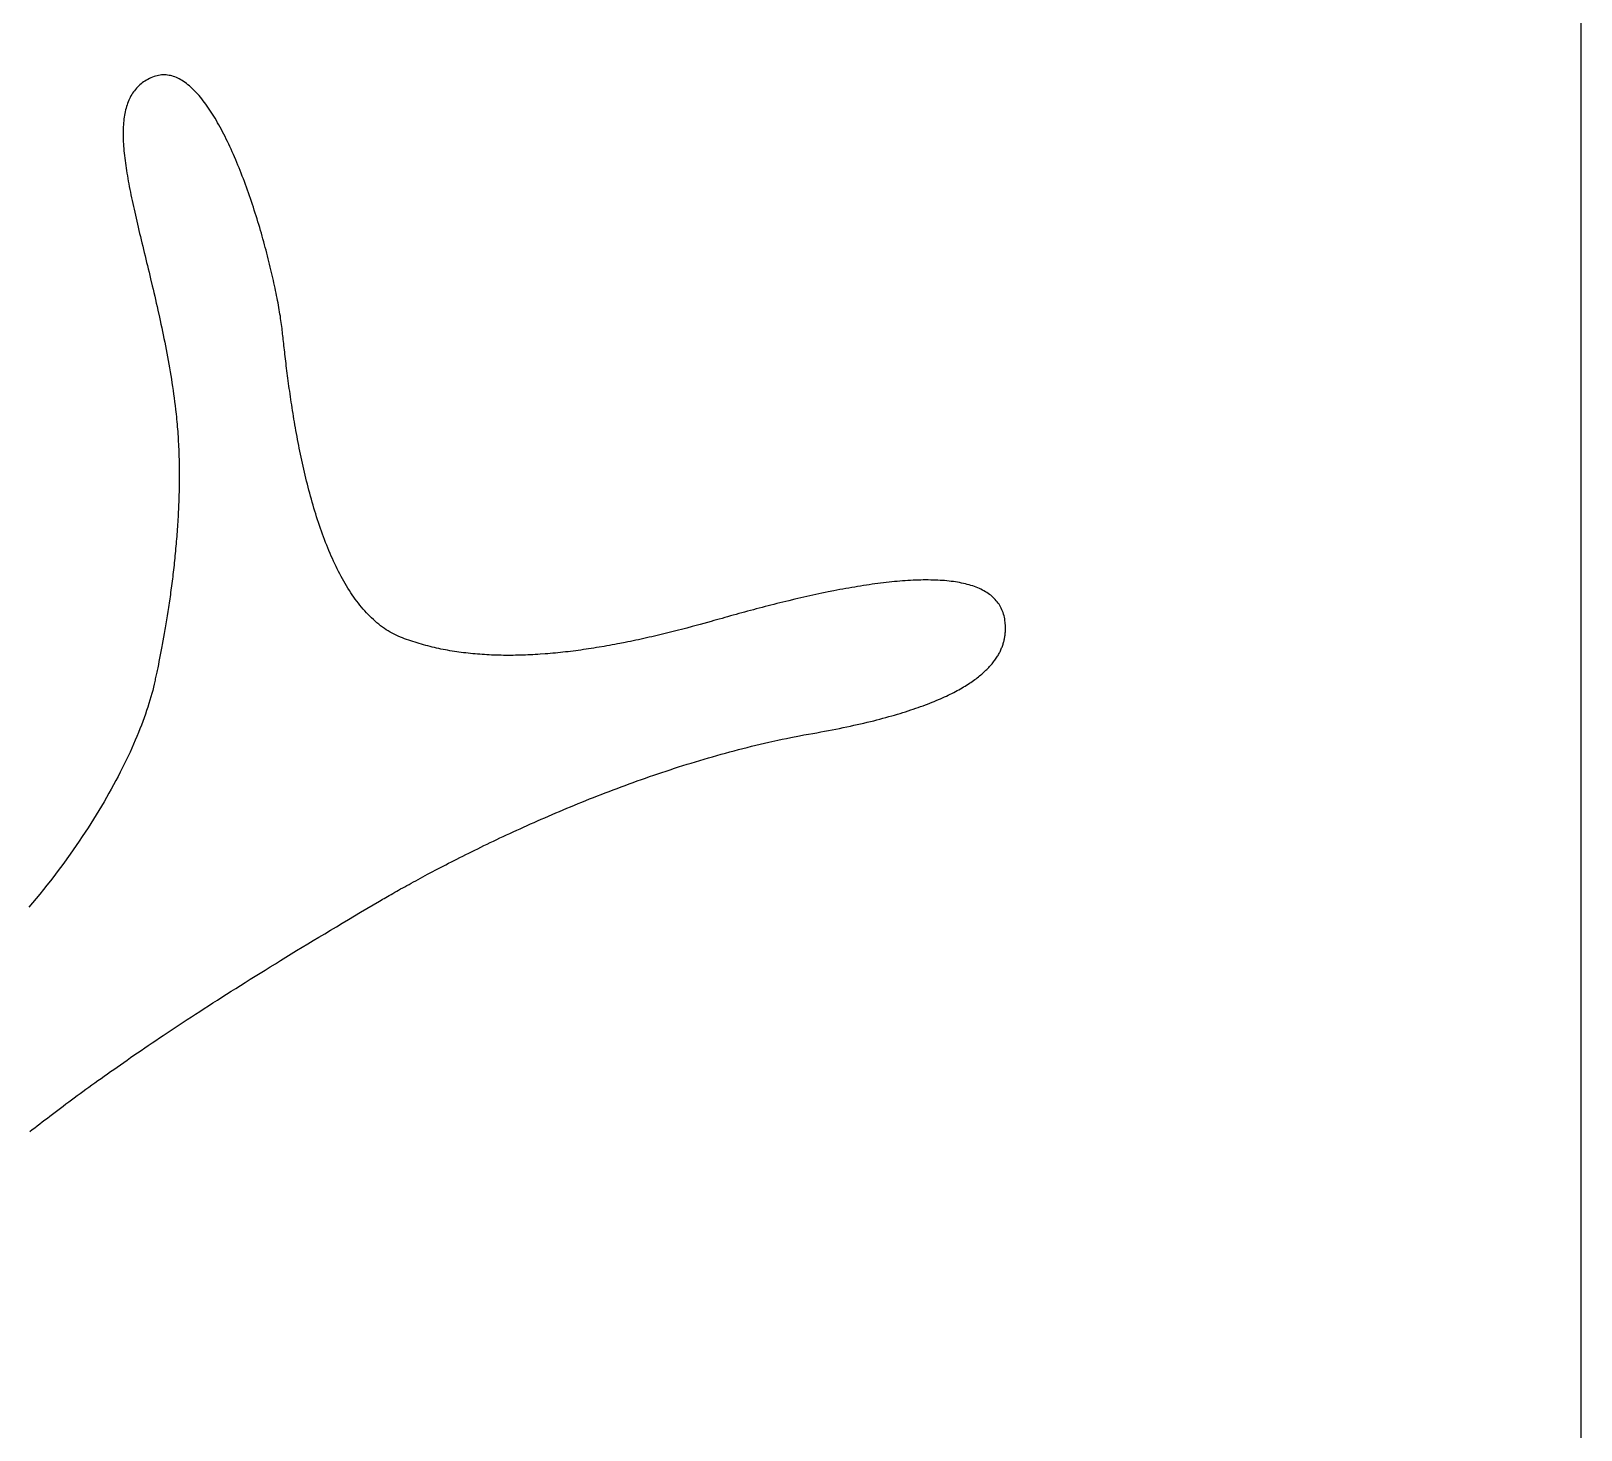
# Model space of a CAD drawing. Extents: x -220 to 640, y 0 to 300.
# Drawn here: x -65.29 to -20, y 212.65 to 253.53 of the extents above; entities that cross this region are included whole.
import ezdxf

# ---------------------------------------------------------------- set-up
doc = ezdxf.new("R2010")
doc.units = 0
doc.linetypes.add('CONTINUOUS2', pattern=[0])
doc.layers.get('0').update_dxf_attribs({"linetype": 'CONTINUOUS'})
doc.layers.add('FT_MACHINE', color=1, linetype='CONTINUOUS')

msp = doc.modelspace()

# ---------------------------------------------------------------- linework, layer by layer
at = {"linetype": 'CONTINUOUS2'}
for p, q in [((-62.24, 251.819), (-62.268, 251.783)), ((-62.21, 251.853), (-62.24, 251.819)), ((-62.178, 251.887), (-62.21, 251.853)), ((-62.146, 251.919), (-62.178, 251.887)), ((-62.111, 251.95), (-62.146, 251.919)), ((-62.076, 251.98), (-62.111, 251.95)), ((-62.039, 252.009), (-62.076, 251.98)), ((-62.001, 252.037), (-62.039, 252.009)), ((-61.961, 252.063), (-62.001, 252.037)), ((-61.919, 252.088), (-61.961, 252.063)), ((-61.877, 252.112), (-61.919, 252.088)), ((-61.832, 252.135), (-61.877, 252.112)), ((-61.786, 252.157), (-61.832, 252.135)), ((-61.739, 252.177), (-61.786, 252.157)), ((-61.695, 252.194), (-61.739, 252.177)), ((-61.651, 252.208), (-61.695, 252.194)), ((-61.606, 252.22), (-61.651, 252.208)), ((-61.562, 252.23), (-61.606, 252.22)), ((-61.519, 252.237), (-61.562, 252.23)), ((-61.475, 252.242), (-61.519, 252.237)), ((-61.431, 252.244), (-61.475, 252.242)), ((-61.387, 252.244), (-61.431, 252.244)), ((-61.344, 252.242), (-61.387, 252.244)), ((-61.3, 252.238), (-61.344, 252.242)), ((-61.257, 252.231), (-61.3, 252.238)), ((-61.214, 252.222), (-61.257, 252.231)), ((-61.171, 252.212), (-61.214, 252.222)), ((-61.128, 252.199), (-61.171, 252.212)), ((-61.085, 252.183), (-61.128, 252.199)), ((-61.042, 252.166), (-61.085, 252.183)), ((-61, 252.147), (-61.042, 252.166)), ((-60.957, 252.126), (-61, 252.147)), ((-60.915, 252.103), (-60.957, 252.126)), ((-60.873, 252.078), (-60.915, 252.103)), ((-60.831, 252.051), (-60.873, 252.078)), ((-60.789, 252.022), (-60.831, 252.051)), ((-60.747, 251.991), (-60.789, 252.022)), ((-60.706, 251.958), (-60.747, 251.991)), ((-60.664, 251.924), (-60.706, 251.958)), ((-60.623, 251.888), (-60.664, 251.924)), ((-60.582, 251.85), (-60.623, 251.888)), ((-60.541, 251.811), (-60.582, 251.85)), ((-62.485, 251.366), (-62.5, 251.318)), ((-62.469, 251.412), (-62.485, 251.366)), ((-62.452, 251.458), (-62.469, 251.412)), ((-62.433, 251.502), (-62.452, 251.458)), ((-62.413, 251.545), (-62.433, 251.502)), ((-62.392, 251.588), (-62.413, 251.545)), ((-62.37, 251.629), (-62.392, 251.588)), ((-62.347, 251.669), (-62.37, 251.629)), ((-62.322, 251.708), (-62.347, 251.669)), ((-62.296, 251.746), (-62.322, 251.708)), ((-62.268, 251.783), (-62.296, 251.746)), ((-60.5, 251.77), (-60.541, 251.811)), ((-60.46, 251.727), (-60.5, 251.77)), ((-60.419, 251.683), (-60.46, 251.727)), ((-60.379, 251.637), (-60.419, 251.683)), ((-60.339, 251.59), (-60.379, 251.637)), ((-60.299, 251.541), (-60.339, 251.59)), ((-60.26, 251.49), (-60.299, 251.541)), ((-60.22, 251.438), (-60.26, 251.49)), ((-60.181, 251.385), (-60.22, 251.438)), ((-60.142, 251.331), (-60.181, 251.385)), ((-62.575, 250.956), (-62.581, 250.901)), ((-62.568, 251.011), (-62.575, 250.956)), ((-62.559, 251.065), (-62.568, 251.011)), ((-62.549, 251.117), (-62.559, 251.065)), ((-62.539, 251.169), (-62.549, 251.117)), ((-62.527, 251.22), (-62.539, 251.169)), ((-62.514, 251.269), (-62.527, 251.22)), ((-62.5, 251.318), (-62.514, 251.269)), ((-60.103, 251.275), (-60.142, 251.331)), ((-60.065, 251.218), (-60.103, 251.275)), ((-60.026, 251.159), (-60.065, 251.218)), ((-59.988, 251.099), (-60.026, 251.159)), ((-59.95, 251.038), (-59.988, 251.099)), ((-59.912, 250.976), (-59.95, 251.038)), ((-59.875, 250.913), (-59.912, 250.976)), ((-59.838, 250.848), (-59.875, 250.913)), ((-62.599, 250.608), (-62.6, 250.547)), ((-62.6, 250.547), (-62.6, 250.484)), ((-62.6, 250.484), (-62.599, 250.421)), ((-62.597, 250.668), (-62.599, 250.608)), ((-62.595, 250.728), (-62.597, 250.668)), ((-62.591, 250.786), (-62.595, 250.728)), ((-62.587, 250.844), (-62.591, 250.786)), ((-62.581, 250.901), (-62.587, 250.844)), ((-59.801, 250.783), (-59.838, 250.848)), ((-59.764, 250.716), (-59.801, 250.783)), ((-59.727, 250.648), (-59.764, 250.716)), ((-59.691, 250.58), (-59.727, 250.648)), ((-59.655, 250.51), (-59.691, 250.58)), ((-59.62, 250.44), (-59.655, 250.51)), ((-62.599, 250.421), (-62.596, 250.357)), ((-62.596, 250.357), (-62.594, 250.292)), ((-62.594, 250.292), (-62.59, 250.226)), ((-62.59, 250.226), (-62.586, 250.16)), ((-62.586, 250.16), (-62.581, 250.092)), ((-62.581, 250.092), (-62.575, 250.024)), ((-62.575, 250.024), (-62.568, 249.954)), ((-59.584, 250.368), (-59.62, 250.44)), ((-59.549, 250.296), (-59.584, 250.368)), ((-59.514, 250.223), (-59.549, 250.296)), ((-59.479, 250.149), (-59.514, 250.223)), ((-59.445, 250.074), (-59.479, 250.149)), ((-59.411, 249.998), (-59.445, 250.074)), ((-62.568, 249.954), (-62.56, 249.884)), ((-62.56, 249.884), (-62.552, 249.813)), ((-62.552, 249.813), (-62.543, 249.741)), ((-62.543, 249.741), (-62.533, 249.669)), ((-62.533, 249.669), (-62.523, 249.595)), ((-62.523, 249.595), (-62.512, 249.521)), ((-59.377, 249.922), (-59.411, 249.998)), ((-59.343, 249.845), (-59.377, 249.922)), ((-59.31, 249.767), (-59.343, 249.845)), ((-59.277, 249.689), (-59.31, 249.767)), ((-59.245, 249.61), (-59.277, 249.689)), ((-59.212, 249.531), (-59.245, 249.61)), ((-62.512, 249.521), (-62.5, 249.446)), ((-62.5, 249.446), (-62.488, 249.37)), ((-62.488, 249.37), (-62.475, 249.293)), ((-62.475, 249.293), (-62.462, 249.216)), ((-62.462, 249.216), (-62.448, 249.138)), ((-62.448, 249.138), (-62.433, 249.059)), ((-59.18, 249.451), (-59.212, 249.531)), ((-59.148, 249.37), (-59.18, 249.451)), ((-59.117, 249.289), (-59.148, 249.37)), ((-59.086, 249.208), (-59.117, 249.289)), ((-59.055, 249.126), (-59.086, 249.208)), ((-59.025, 249.044), (-59.055, 249.126)), ((-62.433, 249.059), (-62.418, 248.979)), ((-62.418, 248.979), (-62.402, 248.899)), ((-62.402, 248.899), (-62.386, 248.818)), ((-62.386, 248.818), (-62.369, 248.736)), ((-62.369, 248.736), (-62.352, 248.653)), ((-62.352, 248.653), (-62.335, 248.57)), ((-58.995, 248.961), (-59.025, 249.044)), ((-58.965, 248.878), (-58.995, 248.961)), ((-58.935, 248.795), (-58.965, 248.878)), ((-58.906, 248.712), (-58.935, 248.795)), ((-58.877, 248.628), (-58.906, 248.712)), ((-62.335, 248.57), (-62.317, 248.486)), ((-62.317, 248.486), (-62.298, 248.401)), ((-62.298, 248.401), (-62.279, 248.316)), ((-62.279, 248.316), (-62.26, 248.23)), ((-62.26, 248.23), (-62.24, 248.143)), ((-58.849, 248.544), (-58.877, 248.628)), ((-58.821, 248.46), (-58.849, 248.544)), ((-58.793, 248.376), (-58.821, 248.46)), ((-58.766, 248.291), (-58.793, 248.376)), ((-58.739, 248.207), (-58.766, 248.291)), ((-58.712, 248.123), (-58.739, 248.207)), ((-62.24, 248.143), (-62.22, 248.056)), ((-62.22, 248.056), (-62.2, 247.968)), ((-62.2, 247.968), (-62.179, 247.879)), ((-62.179, 247.879), (-62.158, 247.79)), ((-62.158, 247.79), (-62.137, 247.7)), ((-58.686, 248.038), (-58.712, 248.123)), ((-58.66, 247.954), (-58.686, 248.038)), ((-58.634, 247.87), (-58.66, 247.954)), ((-58.609, 247.785), (-58.634, 247.87)), ((-58.584, 247.701), (-58.609, 247.785)), ((-62.137, 247.7), (-62.116, 247.609)), ((-62.116, 247.609), (-62.094, 247.518)), ((-62.094, 247.518), (-62.072, 247.426)), ((-62.072, 247.426), (-62.05, 247.334)), ((-62.05, 247.334), (-62.027, 247.241)), ((-58.56, 247.617), (-58.584, 247.701)), ((-58.536, 247.533), (-58.56, 247.617)), ((-58.512, 247.45), (-58.536, 247.533)), ((-58.489, 247.366), (-58.512, 247.45)), ((-58.466, 247.283), (-58.489, 247.366)), ((-62.027, 247.241), (-62.004, 247.147)), ((-62.004, 247.147), (-61.982, 247.053)), ((-61.982, 247.053), (-61.959, 246.958)), ((-61.959, 246.958), (-61.935, 246.863)), ((-61.935, 246.863), (-61.912, 246.767)), ((-58.444, 247.2), (-58.466, 247.283)), ((-58.422, 247.118), (-58.444, 247.2)), ((-58.4, 247.036), (-58.422, 247.118)), ((-58.379, 246.954), (-58.4, 247.036)), ((-58.358, 246.873), (-58.379, 246.954)), ((-58.338, 246.792), (-58.358, 246.873)), ((-61.912, 246.767), (-61.889, 246.671)), ((-61.889, 246.671), (-61.866, 246.574)), ((-61.866, 246.574), (-61.842, 246.477)), ((-61.842, 246.477), (-61.819, 246.379)), ((-58.318, 246.711), (-58.338, 246.792)), ((-58.299, 246.631), (-58.318, 246.711)), ((-58.28, 246.552), (-58.299, 246.631)), ((-58.261, 246.473), (-58.28, 246.552)), ((-58.243, 246.395), (-58.261, 246.473)), ((-58.225, 246.318), (-58.243, 246.395)), ((-61.819, 246.379), (-61.795, 246.281)), ((-61.795, 246.281), (-61.748, 246.083)), ((-61.748, 246.083), (-61.724, 245.983)), ((-61.724, 245.983), (-61.701, 245.882)), ((-58.208, 246.241), (-58.225, 246.318)), ((-58.191, 246.165), (-58.208, 246.241)), ((-58.175, 246.089), (-58.191, 246.165)), ((-58.159, 246.015), (-58.175, 246.089)), ((-58.143, 245.941), (-58.159, 246.015)), ((-58.128, 245.868), (-58.143, 245.941)), ((-61.701, 245.882), (-61.677, 245.782)), ((-61.677, 245.782), (-61.654, 245.68)), ((-61.654, 245.68), (-61.63, 245.579)), ((-61.63, 245.579), (-61.607, 245.477)), ((-61.607, 245.477), (-61.584, 245.374)), ((-58.114, 245.796), (-58.128, 245.868)), ((-58.1, 245.724), (-58.114, 245.796)), ((-58.086, 245.654), (-58.1, 245.724)), ((-58.073, 245.584), (-58.086, 245.654)), ((-58.061, 245.516), (-58.073, 245.584)), ((-58.049, 245.449), (-58.061, 245.516)), ((-61.584, 245.374), (-61.538, 245.168)), ((-61.538, 245.168), (-61.516, 245.064)), ((-61.516, 245.064), (-61.493, 244.96)), ((-58.037, 245.382), (-58.049, 245.449)), ((-58.026, 245.317), (-58.037, 245.382)), ((-58.015, 245.253), (-58.026, 245.317)), ((-58.005, 245.19), (-58.015, 245.253)), ((-57.996, 245.128), (-58.005, 245.19)), ((-57.986, 245.067), (-57.996, 245.128)), ((-57.978, 245.007), (-57.986, 245.067)), ((-61.493, 244.96), (-61.471, 244.855)), ((-61.471, 244.855), (-61.449, 244.75)), ((-61.449, 244.75), (-61.427, 244.645)), ((-61.427, 244.645), (-61.406, 244.539)), ((-57.97, 244.949), (-57.978, 245.007)), ((-57.962, 244.892), (-57.97, 244.949)), ((-57.955, 244.836), (-57.962, 244.892)), ((-57.949, 244.782), (-57.955, 244.836)), ((-57.943, 244.729), (-57.949, 244.782)), ((-57.937, 244.676), (-57.943, 244.729)), ((-57.931, 244.622), (-57.937, 244.676)), ((-57.925, 244.567), (-57.931, 244.622)), ((-61.406, 244.539), (-61.384, 244.433)), ((-61.384, 244.433), (-61.363, 244.326)), ((-61.363, 244.326), (-61.342, 244.22)), ((-61.342, 244.22), (-61.322, 244.112)), ((-57.919, 244.51), (-57.925, 244.567)), ((-57.913, 244.452), (-57.919, 244.51)), ((-57.906, 244.393), (-57.913, 244.452)), ((-57.899, 244.333), (-57.906, 244.393)), ((-57.892, 244.272), (-57.899, 244.333)), ((-57.885, 244.209), (-57.892, 244.272)), ((-57.878, 244.146), (-57.885, 244.209)), ((-57.871, 244.081), (-57.878, 244.146)), ((-61.322, 244.112), (-61.302, 244.005)), ((-61.302, 244.005), (-61.282, 243.897)), ((-61.282, 243.897), (-61.263, 243.789)), ((-61.263, 243.789), (-61.244, 243.681)), ((-61.244, 243.681), (-61.225, 243.572)), ((-57.863, 244.015), (-57.871, 244.081)), ((-57.855, 243.949), (-57.863, 244.015)), ((-57.847, 243.881), (-57.855, 243.949)), ((-57.839, 243.812), (-57.847, 243.881)), ((-57.83, 243.743), (-57.839, 243.812)), ((-57.821, 243.672), (-57.83, 243.743)), ((-57.812, 243.601), (-57.821, 243.672)), ((-61.225, 243.572), (-61.207, 243.463)), ((-61.207, 243.463), (-61.19, 243.354)), ((-61.19, 243.354), (-61.172, 243.244)), ((-61.172, 243.244), (-61.156, 243.135)), ((-57.803, 243.528), (-57.812, 243.601)), ((-57.794, 243.455), (-57.803, 243.528)), ((-57.784, 243.381), (-57.794, 243.455)), ((-57.774, 243.306), (-57.784, 243.381)), ((-57.764, 243.231), (-57.774, 243.306)), ((-57.754, 243.154), (-57.764, 243.231)), ((-61.156, 243.135), (-61.139, 243.025)), ((-61.139, 243.025), (-61.124, 242.914)), ((-61.124, 242.914), (-61.109, 242.804)), ((-61.109, 242.804), (-61.094, 242.693)), ((-57.743, 243.077), (-57.754, 243.154)), ((-57.732, 243), (-57.743, 243.077)), ((-57.721, 242.921), (-57.732, 243)), ((-57.709, 242.842), (-57.721, 242.921)), ((-57.697, 242.762), (-57.709, 242.842)), ((-57.685, 242.682), (-57.697, 242.762)), ((-61.094, 242.693), (-61.08, 242.582)), ((-61.08, 242.582), (-61.066, 242.471)), ((-61.066, 242.471), (-61.058, 242.399)), ((-61.058, 242.399), (-61.05, 242.327)), ((-61.05, 242.327), (-61.042, 242.255)), ((-57.673, 242.601), (-57.685, 242.682)), ((-57.66, 242.52), (-57.673, 242.601)), ((-57.647, 242.438), (-57.66, 242.52)), ((-57.634, 242.355), (-57.647, 242.438)), ((-57.621, 242.272), (-57.634, 242.355)), ((-61.042, 242.255), (-61.035, 242.183)), ((-61.035, 242.183), (-61.028, 242.111)), ((-61.028, 242.111), (-61.022, 242.038)), ((-61.022, 242.038), (-61.016, 241.965)), ((-61.016, 241.965), (-61.01, 241.893)), ((-61.01, 241.893), (-61.004, 241.82)), ((-57.607, 242.188), (-57.621, 242.272)), ((-57.593, 242.105), (-57.607, 242.188)), ((-57.578, 242.02), (-57.593, 242.105)), ((-57.563, 241.935), (-57.578, 242.02)), ((-57.548, 241.85), (-57.563, 241.935)), ((-61.004, 241.82), (-60.999, 241.747)), ((-60.999, 241.747), (-60.994, 241.674)), ((-60.994, 241.674), (-60.99, 241.601)), ((-60.99, 241.601), (-60.986, 241.528)), ((-60.986, 241.528), (-60.982, 241.454)), ((-60.982, 241.454), (-60.978, 241.381)), ((-57.533, 241.765), (-57.548, 241.85)), ((-57.517, 241.679), (-57.533, 241.765)), ((-57.501, 241.593), (-57.517, 241.679)), ((-57.484, 241.507), (-57.501, 241.593)), ((-57.467, 241.42), (-57.484, 241.507)), ((-57.45, 241.333), (-57.467, 241.42)), ((-60.978, 241.381), (-60.975, 241.308)), ((-60.975, 241.308), (-60.972, 241.234)), ((-60.972, 241.234), (-60.97, 241.161)), ((-60.97, 241.161), (-60.967, 241.087)), ((-60.967, 241.087), (-60.965, 241.013)), ((-60.965, 241.013), (-60.964, 240.94)), ((-57.432, 241.246), (-57.45, 241.333)), ((-57.414, 241.159), (-57.432, 241.246)), ((-57.396, 241.072), (-57.414, 241.159)), ((-57.377, 240.984), (-57.396, 241.072)), ((-57.358, 240.897), (-57.377, 240.984)), ((-60.964, 240.94), (-60.962, 240.866)), ((-60.962, 240.866), (-60.961, 240.793)), ((-60.961, 240.793), (-60.961, 240.719)), ((-60.961, 240.719), (-60.96, 240.645)), ((-60.96, 240.645), (-60.96, 240.572)), ((-60.96, 240.572), (-60.96, 240.498)), ((-60.96, 240.498), (-60.96, 240.424)), ((-57.339, 240.809), (-57.358, 240.897)), ((-57.319, 240.722), (-57.339, 240.809)), ((-57.299, 240.634), (-57.319, 240.722)), ((-57.278, 240.546), (-57.299, 240.634)), ((-57.257, 240.459), (-57.278, 240.546)), ((-60.966, 240.057), (-60.968, 239.984)), ((-60.964, 240.13), (-60.966, 240.057)), ((-60.963, 240.204), (-60.964, 240.13)), ((-60.962, 240.277), (-60.963, 240.204)), ((-60.961, 240.351), (-60.962, 240.277)), ((-60.96, 240.424), (-60.961, 240.351)), ((-57.236, 240.371), (-57.257, 240.459)), ((-57.214, 240.283), (-57.236, 240.371)), ((-57.191, 240.196), (-57.214, 240.283)), ((-57.169, 240.109), (-57.191, 240.196)), ((-57.145, 240.021), (-57.169, 240.109)), ((-60.98, 239.619), (-60.984, 239.546)), ((-60.977, 239.691), (-60.98, 239.619)), ((-60.975, 239.764), (-60.977, 239.691)), ((-60.972, 239.837), (-60.975, 239.764)), ((-60.97, 239.911), (-60.972, 239.837)), ((-60.968, 239.984), (-60.97, 239.911)), ((-57.122, 239.934), (-57.145, 240.021)), ((-57.098, 239.847), (-57.122, 239.934)), ((-57.073, 239.761), (-57.098, 239.847)), ((-57.048, 239.674), (-57.073, 239.761)), ((-57.023, 239.588), (-57.048, 239.674)), ((-56.997, 239.502), (-57.023, 239.588)), ((-61.003, 239.184), (-61.008, 239.112)), ((-60.999, 239.256), (-61.003, 239.184)), ((-60.995, 239.328), (-60.999, 239.256)), ((-60.991, 239.401), (-60.995, 239.328)), ((-60.987, 239.473), (-60.991, 239.401)), ((-60.984, 239.546), (-60.987, 239.473)), ((-56.971, 239.417), (-56.997, 239.502)), ((-56.944, 239.332), (-56.971, 239.417)), ((-56.917, 239.247), (-56.944, 239.332)), ((-56.889, 239.162), (-56.917, 239.247)), ((-56.861, 239.078), (-56.889, 239.162)), ((-61.039, 238.684), (-61.045, 238.614)), ((-61.033, 238.755), (-61.039, 238.684)), ((-61.028, 238.826), (-61.033, 238.755)), ((-61.023, 238.897), (-61.028, 238.826)), ((-61.018, 238.969), (-61.023, 238.897)), ((-61.013, 239.04), (-61.018, 238.969)), ((-61.008, 239.112), (-61.013, 239.04)), ((-56.832, 238.995), (-56.861, 239.078)), ((-56.803, 238.911), (-56.832, 238.995)), ((-56.774, 238.829), (-56.803, 238.911)), ((-56.743, 238.747), (-56.774, 238.829)), ((-56.713, 238.665), (-56.743, 238.747)), ((-61.077, 238.263), (-61.084, 238.194)), ((-61.07, 238.333), (-61.077, 238.263)), ((-61.064, 238.403), (-61.07, 238.333)), ((-61.057, 238.473), (-61.064, 238.403)), ((-61.051, 238.543), (-61.057, 238.473)), ((-61.045, 238.614), (-61.051, 238.543)), ((-56.682, 238.584), (-56.713, 238.665)), ((-56.65, 238.503), (-56.682, 238.584)), ((-56.618, 238.423), (-56.65, 238.503)), ((-56.585, 238.344), (-56.618, 238.423)), ((-56.552, 238.265), (-56.585, 238.344)), ((-56.518, 238.187), (-56.552, 238.265)), ((-61.127, 237.784), (-61.135, 237.717)), ((-61.12, 237.852), (-61.127, 237.784)), ((-61.112, 237.92), (-61.12, 237.852)), ((-61.105, 237.988), (-61.112, 237.92)), ((-61.098, 238.056), (-61.105, 237.988)), ((-61.09, 238.125), (-61.098, 238.056)), ((-61.084, 238.194), (-61.09, 238.125)), ((-56.484, 238.11), (-56.518, 238.187)), ((-56.449, 238.034), (-56.484, 238.11)), ((-56.414, 237.958), (-56.449, 238.034)), ((-56.378, 237.883), (-56.414, 237.958)), ((-56.341, 237.809), (-56.378, 237.883)), ((-56.304, 237.735), (-56.341, 237.809)), ((-61.176, 237.384), (-61.184, 237.319)), ((-61.167, 237.45), (-61.176, 237.384)), ((-61.159, 237.516), (-61.167, 237.45)), ((-61.151, 237.583), (-61.159, 237.516)), ((-61.143, 237.649), (-61.151, 237.583)), ((-61.135, 237.717), (-61.143, 237.649)), ((-56.266, 237.663), (-56.304, 237.735)), ((-56.228, 237.591), (-56.266, 237.663)), ((-56.19, 237.52), (-56.228, 237.591)), ((-56.15, 237.45), (-56.19, 237.52)), ((-56.11, 237.381), (-56.15, 237.45)), ((-56.07, 237.313), (-56.11, 237.381)), ((-40.966, 237.323), (-41.051, 237.309)), ((-40.882, 237.336), (-40.966, 237.323)), ((-40.797, 237.348), (-40.882, 237.336)), ((-40.714, 237.36), (-40.797, 237.348)), ((-40.63, 237.372), (-40.714, 237.36)), ((-40.547, 237.383), (-40.63, 237.372)), ((-40.465, 237.393), (-40.547, 237.383)), ((-40.383, 237.403), (-40.465, 237.393)), ((-40.301, 237.413), (-40.383, 237.403)), ((-40.22, 237.422), (-40.301, 237.413)), ((-40.139, 237.43), (-40.22, 237.422)), ((-40.059, 237.438), (-40.139, 237.43)), ((-39.979, 237.446), (-40.059, 237.438)), ((-39.9, 237.452), (-39.979, 237.446)), ((-39.822, 237.459), (-39.9, 237.452)), ((-39.744, 237.464), (-39.822, 237.459)), ((-39.667, 237.469), (-39.744, 237.464)), ((-39.59, 237.474), (-39.667, 237.469)), ((-39.514, 237.478), (-39.59, 237.474)), ((-39.439, 237.481), (-39.514, 237.478)), ((-39.364, 237.483), (-39.439, 237.481)), ((-39.29, 237.485), (-39.364, 237.483)), ((-39.217, 237.487), (-39.29, 237.485)), ((-39.073, 237.487), (-39.217, 237.487)), ((-39.002, 237.486), (-39.073, 237.487)), ((-38.932, 237.485), (-39.002, 237.486)), ((-38.862, 237.483), (-38.932, 237.485)), ((-38.794, 237.48), (-38.862, 237.483)), ((-38.726, 237.476), (-38.794, 237.48)), ((-38.66, 237.472), (-38.726, 237.476)), ((-38.594, 237.467), (-38.66, 237.472)), ((-38.529, 237.461), (-38.594, 237.467)), ((-38.465, 237.454), (-38.529, 237.461)), ((-38.401, 237.447), (-38.465, 237.454)), ((-38.339, 237.439), (-38.401, 237.447)), ((-38.278, 237.43), (-38.339, 237.439)), ((-38.218, 237.42), (-38.278, 237.43)), ((-38.158, 237.409), (-38.218, 237.42)), ((-38.1, 237.398), (-38.158, 237.409)), ((-38.043, 237.386), (-38.1, 237.398)), ((-37.987, 237.373), (-38.043, 237.386)), ((-37.932, 237.359), (-37.987, 237.373)), ((-37.878, 237.344), (-37.932, 237.359)), ((-37.825, 237.328), (-37.878, 237.344)), ((-37.773, 237.311), (-37.825, 237.328)), ((-61.237, 236.934), (-61.255, 236.808)), ((-61.228, 236.997), (-61.237, 236.934)), ((-61.219, 237.061), (-61.228, 236.997)), ((-61.21, 237.125), (-61.219, 237.061)), ((-61.201, 237.189), (-61.21, 237.125)), ((-61.184, 237.319), (-61.201, 237.189)), ((-56.029, 237.246), (-56.07, 237.313)), ((-55.987, 237.18), (-56.029, 237.246)), ((-55.945, 237.115), (-55.987, 237.18)), ((-55.902, 237.051), (-55.945, 237.115)), ((-55.858, 236.989), (-55.902, 237.051)), ((-55.814, 236.927), (-55.858, 236.989)), ((-55.769, 236.866), (-55.814, 236.927)), ((-43.145, 236.881), (-43.233, 236.86)), ((-42.969, 236.923), (-43.145, 236.881)), ((-42.881, 236.944), (-42.969, 236.923)), ((-42.529, 237.024), (-42.881, 236.944)), ((-42.441, 237.043), (-42.529, 237.024)), ((-42.266, 237.081), (-42.441, 237.043)), ((-42.178, 237.099), (-42.266, 237.081)), ((-42.09, 237.118), (-42.178, 237.099)), ((-42.002, 237.136), (-42.09, 237.118)), ((-41.828, 237.17), (-42.002, 237.136)), ((-41.74, 237.187), (-41.828, 237.17)), ((-41.653, 237.204), (-41.74, 237.187)), ((-41.567, 237.22), (-41.653, 237.204)), ((-41.48, 237.236), (-41.567, 237.22)), ((-41.394, 237.251), (-41.48, 237.236)), ((-41.308, 237.266), (-41.394, 237.251)), ((-41.222, 237.281), (-41.308, 237.266)), ((-41.136, 237.295), (-41.222, 237.281)), ((-41.051, 237.309), (-41.136, 237.295)), ((-37.723, 237.294), (-37.773, 237.311)), ((-37.673, 237.275), (-37.723, 237.294)), ((-37.625, 237.256), (-37.673, 237.275)), ((-37.578, 237.236), (-37.625, 237.256)), ((-37.533, 237.214), (-37.578, 237.236)), ((-37.488, 237.192), (-37.533, 237.214)), ((-37.445, 237.169), (-37.488, 237.192)), ((-37.403, 237.145), (-37.445, 237.169)), ((-37.362, 237.12), (-37.403, 237.145)), ((-37.323, 237.094), (-37.362, 237.12)), ((-37.285, 237.067), (-37.323, 237.094)), ((-37.248, 237.039), (-37.285, 237.067)), ((-37.213, 237.009), (-37.248, 237.039)), ((-37.179, 236.979), (-37.213, 237.009)), ((-37.146, 236.948), (-37.179, 236.979)), ((-37.115, 236.916), (-37.146, 236.948)), ((-37.085, 236.882), (-37.115, 236.916)), ((-37.057, 236.848), (-37.085, 236.882)), ((-61.311, 236.442), (-61.32, 236.382)), ((-61.292, 236.562), (-61.311, 236.442)), ((-61.282, 236.623), (-61.292, 236.562)), ((-61.273, 236.684), (-61.282, 236.623)), ((-61.264, 236.746), (-61.273, 236.684)), ((-61.255, 236.808), (-61.264, 236.746)), ((-55.724, 236.807), (-55.769, 236.866)), ((-55.678, 236.749), (-55.724, 236.807)), ((-55.631, 236.692), (-55.678, 236.749)), ((-55.584, 236.636), (-55.631, 236.692)), ((-55.536, 236.581), (-55.584, 236.636)), ((-55.487, 236.528), (-55.536, 236.581)), ((-55.438, 236.476), (-55.487, 236.528)), ((-55.388, 236.426), (-55.438, 236.476)), ((-55.338, 236.376), (-55.388, 236.426)), ((-44.854, 236.435), (-44.936, 236.412)), ((-44.772, 236.457), (-44.854, 236.435)), ((-44.689, 236.48), (-44.772, 236.457)), ((-44.606, 236.503), (-44.689, 236.48)), ((-44.522, 236.526), (-44.606, 236.503)), ((-44.438, 236.549), (-44.522, 236.526)), ((-44.354, 236.572), (-44.438, 236.549)), ((-44.27, 236.594), (-44.354, 236.572)), ((-44.184, 236.617), (-44.27, 236.594)), ((-44.099, 236.64), (-44.184, 236.617)), ((-44.014, 236.662), (-44.099, 236.64)), ((-43.928, 236.685), (-44.014, 236.662)), ((-43.842, 236.707), (-43.928, 236.685)), ((-43.755, 236.729), (-43.842, 236.707)), ((-43.669, 236.751), (-43.755, 236.729)), ((-43.582, 236.773), (-43.669, 236.751)), ((-43.495, 236.795), (-43.582, 236.773)), ((-43.407, 236.817), (-43.495, 236.795)), ((-43.32, 236.839), (-43.407, 236.817)), ((-43.233, 236.86), (-43.32, 236.839)), ((-37.03, 236.813), (-37.057, 236.848)), ((-37.005, 236.776), (-37.03, 236.813)), ((-36.981, 236.738), (-37.005, 236.776)), ((-36.959, 236.7), (-36.981, 236.738)), ((-36.938, 236.66), (-36.959, 236.7)), ((-36.919, 236.619), (-36.938, 236.66)), ((-36.902, 236.576), (-36.919, 236.619)), ((-36.886, 236.533), (-36.902, 236.576)), ((-36.871, 236.489), (-36.886, 236.533)), ((-36.859, 236.443), (-36.871, 236.489)), ((-36.848, 236.396), (-36.859, 236.443)), ((-61.378, 236.035), (-61.397, 235.923)), ((-61.368, 236.091), (-61.378, 236.035)), ((-61.358, 236.149), (-61.368, 236.091)), ((-61.349, 236.206), (-61.358, 236.149)), ((-61.339, 236.265), (-61.349, 236.206)), ((-61.33, 236.323), (-61.339, 236.265)), ((-61.32, 236.382), (-61.33, 236.323)), ((-55.287, 236.329), (-55.338, 236.376)), ((-55.235, 236.282), (-55.287, 236.329)), ((-55.182, 236.237), (-55.235, 236.282)), ((-55.129, 236.193), (-55.182, 236.237)), ((-55.075, 236.151), (-55.129, 236.193)), ((-55.02, 236.111), (-55.075, 236.151)), ((-54.965, 236.071), (-55.02, 236.111)), ((-54.909, 236.034), (-54.965, 236.071)), ((-54.852, 235.998), (-54.909, 236.034)), ((-54.795, 235.963), (-54.852, 235.998)), ((-46.523, 235.98), (-46.602, 235.96)), ((-46.366, 236.02), (-46.523, 235.98)), ((-46.287, 236.04), (-46.366, 236.02)), ((-46.208, 236.061), (-46.287, 236.04)), ((-46.129, 236.081), (-46.208, 236.061)), ((-45.971, 236.123), (-46.129, 236.081)), ((-45.892, 236.144), (-45.971, 236.123)), ((-45.813, 236.166), (-45.892, 236.144)), ((-45.734, 236.187), (-45.813, 236.166)), ((-45.416, 236.275), (-45.734, 236.187)), ((-45.337, 236.298), (-45.416, 236.275)), ((-45.258, 236.32), (-45.337, 236.298)), ((-45.178, 236.343), (-45.258, 236.32)), ((-45.098, 236.366), (-45.178, 236.343)), ((-45.017, 236.389), (-45.098, 236.366)), ((-44.936, 236.412), (-45.017, 236.389)), ((-36.838, 236.348), (-36.848, 236.396)), ((-36.831, 236.299), (-36.838, 236.348)), ((-36.825, 236.248), (-36.831, 236.299)), ((-36.822, 236.224), (-36.825, 236.248)), ((-36.821, 236.199), (-36.822, 236.224)), ((-36.819, 236.174), (-36.821, 236.199)), ((-36.821, 235.947), (-36.819, 235.973)), ((-36.818, 236.15), (-36.819, 236.174)), ((-36.819, 235.973), (-36.818, 235.998)), ((-36.817, 236.125), (-36.818, 236.15)), ((-36.818, 235.998), (-36.817, 236.024)), ((-36.816, 236.1), (-36.817, 236.125)), ((-36.817, 236.024), (-36.816, 236.049)), ((-36.816, 236.074), (-36.816, 236.1)), ((-36.816, 236.049), (-36.816, 236.074)), ((-61.465, 235.547), (-61.475, 235.496)), ((-61.455, 235.599), (-61.465, 235.547)), ((-61.436, 235.705), (-61.455, 235.599)), ((-61.416, 235.813), (-61.436, 235.705)), ((-61.397, 235.923), (-61.416, 235.813)), ((-54.737, 235.931), (-54.795, 235.963)), ((-54.678, 235.9), (-54.737, 235.931)), ((-54.618, 235.87), (-54.678, 235.9)), ((-54.558, 235.842), (-54.618, 235.87)), ((-54.497, 235.816), (-54.558, 235.842)), ((-54.435, 235.792), (-54.497, 235.816)), ((-54.375, 235.769), (-54.435, 235.792)), ((-54.314, 235.748), (-54.375, 235.769)), ((-54.254, 235.726), (-54.314, 235.748)), ((-54.193, 235.705), (-54.254, 235.726)), ((-54.131, 235.685), (-54.193, 235.705)), ((-54.07, 235.666), (-54.131, 235.685)), ((-54.008, 235.646), (-54.07, 235.666)), ((-53.946, 235.628), (-54.008, 235.646)), ((-53.883, 235.61), (-53.946, 235.628)), ((-53.821, 235.592), (-53.883, 235.61)), ((-53.758, 235.575), (-53.821, 235.592)), ((-53.695, 235.558), (-53.758, 235.575)), ((-53.631, 235.542), (-53.695, 235.558)), ((-53.568, 235.527), (-53.631, 235.542)), ((-53.504, 235.512), (-53.568, 235.527)), ((-53.44, 235.497), (-53.504, 235.512)), ((-48.693, 235.521), (-48.769, 235.509)), ((-48.541, 235.547), (-48.693, 235.521)), ((-48.464, 235.56), (-48.541, 235.547)), ((-48.388, 235.574), (-48.464, 235.56)), ((-48.311, 235.588), (-48.388, 235.574)), ((-48.234, 235.602), (-48.311, 235.588)), ((-48.157, 235.617), (-48.234, 235.602)), ((-48.081, 235.632), (-48.157, 235.617)), ((-47.926, 235.662), (-48.081, 235.632)), ((-47.849, 235.677), (-47.926, 235.662)), ((-47.772, 235.693), (-47.849, 235.677)), ((-47.694, 235.709), (-47.772, 235.693)), ((-47.617, 235.726), (-47.694, 235.709)), ((-47.539, 235.742), (-47.617, 235.726)), ((-47.384, 235.776), (-47.539, 235.742)), ((-47.306, 235.794), (-47.384, 235.776)), ((-47.228, 235.811), (-47.306, 235.794)), ((-47.15, 235.829), (-47.228, 235.811)), ((-47.072, 235.847), (-47.15, 235.829)), ((-46.994, 235.865), (-47.072, 235.847)), ((-46.916, 235.884), (-46.994, 235.865)), ((-46.759, 235.922), (-46.916, 235.884)), ((-46.602, 235.96), (-46.759, 235.922)), ((-36.928, 235.5), (-36.917, 235.527)), ((-36.917, 235.527), (-36.907, 235.554)), ((-36.907, 235.554), (-36.898, 235.58)), ((-36.898, 235.58), (-36.889, 235.607)), ((-36.889, 235.607), (-36.88, 235.633)), ((-36.88, 235.633), (-36.873, 235.66)), ((-36.873, 235.66), (-36.865, 235.686)), ((-36.865, 235.686), (-36.859, 235.713)), ((-36.859, 235.713), (-36.853, 235.739)), ((-36.853, 235.739), (-36.847, 235.765)), ((-36.847, 235.765), (-36.842, 235.792)), ((-36.842, 235.792), (-36.837, 235.818)), ((-36.837, 235.818), (-36.833, 235.844)), ((-36.833, 235.844), (-36.829, 235.87)), ((-36.829, 235.87), (-36.826, 235.896)), ((-36.826, 235.896), (-36.824, 235.921)), ((-36.824, 235.921), (-36.821, 235.947)), ((-61.551, 235.105), (-61.569, 235.013)), ((-61.532, 235.199), (-61.551, 235.105)), ((-61.523, 235.247), (-61.532, 235.199)), ((-61.504, 235.345), (-61.523, 235.247)), ((-61.484, 235.445), (-61.504, 235.345)), ((-61.475, 235.496), (-61.484, 235.445)), ((-53.375, 235.484), (-53.44, 235.497)), ((-53.311, 235.47), (-53.375, 235.484)), ((-53.246, 235.457), (-53.311, 235.47)), ((-53.181, 235.445), (-53.246, 235.457)), ((-53.116, 235.433), (-53.181, 235.445)), ((-53.05, 235.421), (-53.116, 235.433)), ((-52.984, 235.41), (-53.05, 235.421)), ((-52.919, 235.4), (-52.984, 235.41)), ((-52.852, 235.389), (-52.919, 235.4)), ((-52.786, 235.38), (-52.852, 235.389)), ((-52.719, 235.371), (-52.786, 235.38)), ((-52.653, 235.362), (-52.719, 235.371)), ((-52.585, 235.354), (-52.653, 235.362)), ((-52.518, 235.346), (-52.585, 235.354)), ((-52.451, 235.339), (-52.518, 235.346)), ((-52.383, 235.332), (-52.451, 235.339)), ((-52.315, 235.326), (-52.383, 235.332)), ((-52.247, 235.32), (-52.315, 235.326)), ((-52.179, 235.315), (-52.247, 235.32)), ((-52.11, 235.31), (-52.179, 235.315)), ((-52.041, 235.305), (-52.11, 235.31)), ((-51.972, 235.301), (-52.041, 235.305)), ((-51.903, 235.297), (-51.972, 235.301)), ((-51.834, 235.294), (-51.903, 235.297)), ((-51.764, 235.291), (-51.834, 235.294)), ((-51.695, 235.289), (-51.764, 235.291)), ((-51.625, 235.287), (-51.695, 235.289)), ((-51.555, 235.285), (-51.625, 235.287)), ((-51.484, 235.284), (-51.555, 235.285)), ((-51.414, 235.284), (-51.484, 235.284)), ((-51.343, 235.283), (-51.414, 235.284)), ((-51.273, 235.284), (-51.343, 235.283)), ((-51.202, 235.284), (-51.273, 235.284)), ((-51.13, 235.285), (-51.202, 235.284)), ((-51.059, 235.286), (-51.13, 235.285)), ((-50.987, 235.288), (-51.059, 235.286)), ((-50.916, 235.29), (-50.987, 235.288)), ((-50.844, 235.293), (-50.916, 235.29)), ((-50.772, 235.296), (-50.844, 235.293)), ((-50.7, 235.299), (-50.772, 235.296)), ((-50.627, 235.303), (-50.7, 235.299)), ((-50.555, 235.307), (-50.627, 235.303)), ((-50.482, 235.311), (-50.555, 235.307)), ((-50.409, 235.316), (-50.482, 235.311)), ((-50.263, 235.326), (-50.409, 235.316)), ((-50.19, 235.332), (-50.263, 235.326)), ((-50.116, 235.339), (-50.19, 235.332)), ((-50.042, 235.345), (-50.116, 235.339)), ((-49.969, 235.352), (-50.042, 235.345)), ((-49.895, 235.359), (-49.969, 235.352)), ((-49.821, 235.367), (-49.895, 235.359)), ((-49.746, 235.375), (-49.821, 235.367)), ((-49.672, 235.383), (-49.746, 235.375)), ((-49.597, 235.392), (-49.672, 235.383)), ((-49.523, 235.401), (-49.597, 235.392)), ((-49.448, 235.41), (-49.523, 235.401)), ((-49.373, 235.42), (-49.448, 235.41)), ((-49.298, 235.43), (-49.373, 235.42)), ((-49.223, 235.44), (-49.298, 235.43)), ((-49.148, 235.451), (-49.223, 235.44)), ((-49.072, 235.462), (-49.148, 235.451)), ((-48.996, 235.473), (-49.072, 235.462)), ((-48.921, 235.485), (-48.996, 235.473)), ((-48.845, 235.497), (-48.921, 235.485)), ((-48.769, 235.509), (-48.845, 235.497)), ((-37.209, 235.039), (-37.187, 235.067)), ((-37.187, 235.067), (-37.165, 235.094)), ((-37.165, 235.094), (-37.145, 235.121)), ((-37.145, 235.121), (-37.124, 235.148)), ((-37.124, 235.148), (-37.105, 235.176)), ((-37.105, 235.176), (-37.087, 235.203)), ((-37.087, 235.203), (-37.069, 235.23)), ((-37.069, 235.23), (-37.052, 235.257)), ((-37.052, 235.257), (-37.035, 235.284)), ((-37.035, 235.284), (-37.02, 235.311)), ((-37.02, 235.311), (-37.005, 235.338)), ((-37.005, 235.338), (-36.99, 235.365)), ((-36.99, 235.365), (-36.976, 235.392)), ((-36.976, 235.392), (-36.963, 235.419)), ((-36.963, 235.419), (-36.951, 235.446)), ((-36.951, 235.446), (-36.939, 235.473)), ((-36.939, 235.473), (-36.928, 235.5)), ((-61.65, 234.633), (-61.658, 234.595)), ((-61.632, 234.713), (-61.65, 234.633)), ((-61.623, 234.754), (-61.632, 234.713)), ((-61.615, 234.796), (-61.623, 234.754)), ((-61.606, 234.838), (-61.615, 234.796)), ((-61.597, 234.881), (-61.606, 234.838)), ((-61.588, 234.924), (-61.597, 234.881)), ((-61.579, 234.969), (-61.588, 234.924)), ((-61.569, 235.013), (-61.579, 234.969)), ((-37.676, 234.603), (-37.641, 234.63)), ((-37.641, 234.63), (-37.606, 234.657)), ((-37.606, 234.657), (-37.572, 234.685)), ((-37.572, 234.685), (-37.539, 234.712)), ((-37.539, 234.712), (-37.507, 234.739)), ((-37.507, 234.739), (-37.475, 234.766)), ((-37.475, 234.766), (-37.445, 234.794)), ((-37.445, 234.794), (-37.416, 234.821)), ((-37.416, 234.821), (-37.387, 234.848)), ((-37.387, 234.848), (-37.359, 234.875)), ((-37.359, 234.875), (-37.332, 234.903)), ((-37.332, 234.903), (-37.306, 234.93)), ((-37.306, 234.93), (-37.28, 234.957)), ((-37.28, 234.957), (-37.256, 234.985)), ((-37.256, 234.985), (-37.232, 235.012)), ((-37.232, 235.012), (-37.209, 235.039)), ((-61.76, 234.167), (-61.787, 234.07)), ((-61.735, 234.262), (-61.76, 234.167)), ((-61.712, 234.355), (-61.735, 234.262)), ((-61.691, 234.446), (-61.712, 234.355)), ((-61.683, 234.482), (-61.691, 234.446)), ((-61.675, 234.519), (-61.683, 234.482)), ((-61.666, 234.556), (-61.675, 234.519)), ((-61.658, 234.595), (-61.666, 234.556)), ((-38.435, 234.148), (-38.382, 234.174)), ((-38.382, 234.174), (-38.33, 234.201)), ((-38.33, 234.201), (-38.279, 234.227)), ((-38.279, 234.227), (-38.23, 234.254)), ((-38.23, 234.254), (-38.181, 234.28)), ((-38.181, 234.28), (-38.133, 234.307)), ((-38.133, 234.307), (-38.087, 234.334)), ((-38.087, 234.334), (-38.041, 234.36)), ((-38.041, 234.36), (-37.997, 234.387)), ((-37.997, 234.387), (-37.953, 234.414)), ((-37.953, 234.414), (-37.911, 234.441)), ((-37.911, 234.441), (-37.87, 234.468)), ((-37.87, 234.468), (-37.829, 234.495)), ((-37.829, 234.495), (-37.789, 234.522)), ((-37.789, 234.522), (-37.751, 234.549)), ((-37.751, 234.549), (-37.713, 234.576)), ((-37.713, 234.576), (-37.676, 234.603)), ((-61.878, 233.772), (-61.911, 233.669)), ((-61.846, 233.873), (-61.878, 233.772)), ((-61.816, 233.972), (-61.846, 233.873)), ((-61.787, 234.07), (-61.816, 233.972)), ((-39.585, 233.688), (-39.51, 233.712)), ((-39.51, 233.712), (-39.438, 233.737)), ((-39.438, 233.737), (-39.366, 233.762)), ((-39.366, 233.762), (-39.295, 233.787)), ((-39.295, 233.787), (-39.226, 233.812)), ((-39.226, 233.812), (-39.158, 233.838)), ((-39.158, 233.838), (-39.092, 233.863)), ((-39.092, 233.863), (-39.026, 233.889)), ((-39.026, 233.889), (-38.962, 233.914)), ((-38.962, 233.914), (-38.899, 233.94)), ((-38.899, 233.94), (-38.837, 233.966)), ((-38.837, 233.966), (-38.776, 233.991)), ((-38.776, 233.991), (-38.716, 234.017)), ((-38.716, 234.017), (-38.658, 234.043)), ((-38.658, 234.043), (-38.6, 234.069)), ((-38.6, 234.069), (-38.544, 234.095)), ((-38.544, 234.095), (-38.489, 234.122)), ((-38.489, 234.122), (-38.435, 234.148)), ((-62.023, 233.354), (-62.064, 233.246)), ((-61.984, 233.461), (-62.023, 233.354)), ((-61.947, 233.566), (-61.984, 233.461)), ((-61.911, 233.669), (-61.947, 233.566)), ((-41.247, 233.24), (-41.147, 233.262)), ((-41.147, 233.262), (-41.048, 233.285)), ((-41.048, 233.285), (-40.951, 233.307)), ((-40.951, 233.307), (-40.856, 233.33)), ((-40.856, 233.33), (-40.761, 233.353)), ((-40.761, 233.353), (-40.668, 233.376)), ((-40.668, 233.376), (-40.577, 233.399)), ((-40.577, 233.399), (-40.487, 233.423)), ((-40.487, 233.423), (-40.398, 233.446)), ((-40.398, 233.446), (-40.311, 233.47)), ((-40.311, 233.47), (-40.225, 233.493)), ((-40.225, 233.493), (-40.14, 233.517)), ((-40.14, 233.517), (-40.057, 233.541)), ((-40.057, 233.541), (-39.975, 233.565)), ((-39.975, 233.565), (-39.894, 233.589)), ((-39.894, 233.589), (-39.815, 233.614)), ((-39.815, 233.614), (-39.737, 233.638)), ((-39.737, 233.638), (-39.66, 233.663)), ((-39.66, 233.663), (-39.585, 233.688)), ((-62.244, 232.804), (-62.293, 232.69)), ((-62.197, 232.916), (-62.244, 232.804)), ((-62.151, 233.027), (-62.197, 232.916)), ((-62.106, 233.137), (-62.151, 233.027)), ((-62.064, 233.246), (-62.106, 233.137)), ((-43.728, 232.748), (-43.473, 232.804)), ((-43.473, 232.804), (-43.345, 232.832)), ((-43.345, 232.832), (-43.217, 232.858)), ((-43.217, 232.858), (-43.089, 232.885)), ((-43.089, 232.885), (-42.832, 232.935)), ((-42.832, 232.935), (-42.704, 232.959)), ((-42.704, 232.959), (-42.575, 232.982)), ((-42.575, 232.982), (-42.447, 233.005)), ((-42.447, 233.005), (-42.33, 233.025)), ((-42.33, 233.025), (-42.215, 233.046)), ((-42.215, 233.046), (-42.101, 233.067)), ((-42.101, 233.067), (-41.989, 233.088)), ((-41.989, 233.088), (-41.879, 233.109)), ((-41.879, 233.109), (-41.77, 233.131)), ((-41.77, 233.131), (-41.662, 233.152)), ((-41.662, 233.152), (-41.556, 233.174)), ((-41.556, 233.174), (-41.452, 233.196)), ((-41.452, 233.196), (-41.349, 233.218)), ((-41.349, 233.218), (-41.247, 233.24)), ((-62.451, 232.343), (-62.507, 232.226)), ((-62.397, 232.46), (-62.451, 232.343)), ((-62.344, 232.575), (-62.397, 232.46)), ((-62.293, 232.69), (-62.344, 232.575)), ((-45.374, 232.324), (-45.249, 232.36)), ((-45.249, 232.36), (-45.123, 232.395)), ((-45.123, 232.395), (-44.997, 232.43)), ((-44.997, 232.43), (-44.871, 232.464)), ((-44.871, 232.464), (-44.745, 232.498)), ((-44.745, 232.498), (-44.619, 232.531)), ((-44.619, 232.531), (-44.492, 232.564)), ((-44.492, 232.564), (-44.365, 232.596)), ((-44.365, 232.596), (-44.238, 232.627)), ((-44.238, 232.627), (-44.111, 232.658)), ((-44.111, 232.658), (-43.984, 232.689)), ((-43.984, 232.689), (-43.856, 232.718)), ((-43.856, 232.718), (-43.728, 232.748)), ((-62.624, 231.988), (-62.685, 231.868)), ((-62.565, 232.107), (-62.624, 231.988)), ((-62.507, 232.226), (-62.565, 232.107)), ((-46.854, 231.864), (-46.733, 231.904)), ((-46.733, 231.904), (-46.611, 231.944)), ((-46.611, 231.944), (-46.489, 231.984)), ((-46.489, 231.984), (-46.366, 232.023)), ((-46.366, 232.023), (-46.243, 232.063)), ((-46.243, 232.063), (-46.12, 232.101)), ((-46.12, 232.101), (-45.996, 232.139)), ((-45.996, 232.139), (-45.873, 232.177)), ((-45.873, 232.177), (-45.748, 232.215)), ((-45.748, 232.215), (-45.624, 232.252)), ((-45.624, 232.252), (-45.499, 232.288)), ((-45.499, 232.288), (-45.374, 232.324)), ((-62.878, 231.502), (-62.945, 231.379)), ((-62.812, 231.625), (-62.878, 231.502)), ((-62.748, 231.747), (-62.812, 231.625)), ((-62.685, 231.868), (-62.748, 231.747)), ((-48.164, 231.398), (-48.047, 231.442)), ((-48.047, 231.442), (-47.93, 231.485)), ((-47.93, 231.485), (-47.812, 231.528)), ((-47.812, 231.528), (-47.694, 231.571)), ((-47.694, 231.571), (-47.575, 231.614)), ((-47.575, 231.614), (-47.456, 231.656)), ((-47.456, 231.656), (-47.337, 231.698)), ((-47.337, 231.698), (-47.217, 231.74)), ((-47.217, 231.74), (-47.096, 231.782)), ((-47.096, 231.782), (-46.975, 231.823)), ((-46.975, 231.823), (-46.854, 231.864)), ((-63.157, 231.006), (-63.231, 230.88)), ((-63.085, 231.131), (-63.157, 231.006)), ((-63.014, 231.255), (-63.085, 231.131)), ((-62.945, 231.379), (-63.014, 231.255)), ((-49.303, 230.952), (-49.192, 230.997)), ((-49.192, 230.997), (-49.08, 231.043)), ((-49.08, 231.043), (-48.967, 231.088)), ((-48.967, 231.088), (-48.854, 231.133)), ((-48.854, 231.133), (-48.74, 231.177)), ((-48.74, 231.177), (-48.626, 231.222)), ((-48.626, 231.222), (-48.511, 231.266)), ((-48.511, 231.266), (-48.396, 231.31)), ((-48.396, 231.31), (-48.28, 231.354)), ((-48.28, 231.354), (-48.164, 231.398)), ((-63.384, 230.628), (-63.462, 230.501)), ((-63.307, 230.754), (-63.384, 230.628)), ((-63.231, 230.88), (-63.307, 230.754)), ((-50.383, 230.495), (-50.278, 230.541)), ((-50.278, 230.541), (-50.172, 230.587)), ((-50.172, 230.587), (-50.066, 230.633)), ((-50.066, 230.633), (-49.959, 230.679)), ((-49.959, 230.679), (-49.851, 230.724)), ((-49.851, 230.724), (-49.743, 230.77)), ((-49.743, 230.77), (-49.634, 230.816)), ((-49.634, 230.816), (-49.524, 230.861)), ((-49.524, 230.861), (-49.414, 230.907)), ((-49.414, 230.907), (-49.303, 230.952)), ((-63.708, 230.117), (-63.792, 229.989)), ((-63.624, 230.246), (-63.708, 230.117)), ((-63.543, 230.373), (-63.624, 230.246)), ((-63.462, 230.501), (-63.543, 230.373)), ((-51.394, 230.038), (-51.297, 230.084)), ((-51.297, 230.084), (-51.198, 230.129)), ((-51.198, 230.129), (-51.099, 230.175)), ((-51.099, 230.175), (-50.999, 230.22)), ((-50.999, 230.22), (-50.898, 230.266)), ((-50.898, 230.266), (-50.797, 230.312)), ((-50.797, 230.312), (-50.694, 230.358)), ((-50.694, 230.358), (-50.591, 230.404)), ((-50.591, 230.404), (-50.488, 230.449)), ((-50.488, 230.449), (-50.383, 230.495)), ((-63.967, 229.732), (-64.056, 229.603)), ((-63.879, 229.86), (-63.967, 229.732)), ((-63.792, 229.989), (-63.879, 229.86)), ((-52.326, 229.592), (-52.237, 229.636)), ((-52.237, 229.636), (-52.147, 229.68)), ((-52.147, 229.68), (-52.056, 229.724)), ((-52.056, 229.724), (-51.964, 229.769)), ((-51.964, 229.769), (-51.871, 229.813)), ((-51.871, 229.813), (-51.777, 229.858)), ((-51.777, 229.858), (-51.683, 229.903)), ((-51.683, 229.903), (-51.587, 229.948)), ((-51.587, 229.948), (-51.491, 229.993)), ((-51.491, 229.993), (-51.394, 230.038)), ((-64.334, 229.215), (-64.429, 229.085)), ((-64.24, 229.344), (-64.334, 229.215)), ((-64.147, 229.473), (-64.24, 229.344)), ((-64.056, 229.603), (-64.147, 229.473)), ((-53.169, 229.167), (-53.089, 229.209)), ((-53.089, 229.209), (-53.008, 229.25)), ((-53.008, 229.25), (-52.926, 229.292)), ((-52.926, 229.292), (-52.843, 229.334)), ((-52.843, 229.334), (-52.76, 229.376)), ((-52.76, 229.376), (-52.675, 229.419)), ((-52.675, 229.419), (-52.589, 229.462)), ((-52.589, 229.462), (-52.502, 229.505)), ((-52.502, 229.505), (-52.415, 229.548)), ((-52.415, 229.548), (-52.326, 229.592)), ((-64.624, 228.827), (-64.724, 228.698)), ((-64.526, 228.956), (-64.624, 228.827)), ((-64.429, 229.085), (-64.526, 228.956)), ((-54.049, 228.701), (-53.982, 228.738)), ((-53.982, 228.738), (-53.913, 228.775)), ((-53.913, 228.775), (-53.843, 228.812)), ((-53.843, 228.812), (-53.773, 228.85)), ((-53.773, 228.85), (-53.701, 228.889)), ((-53.701, 228.889), (-53.628, 228.927)), ((-53.628, 228.927), (-53.554, 228.966)), ((-53.554, 228.966), (-53.479, 229.006)), ((-53.479, 229.006), (-53.403, 229.046)), ((-53.403, 229.046), (-53.326, 229.086)), ((-53.326, 229.086), (-53.248, 229.126)), ((-53.248, 229.126), (-53.169, 229.167)), ((-65.032, 228.311), (-65.138, 228.182)), ((-64.928, 228.439), (-65.032, 228.311)), ((-64.826, 228.568), (-64.928, 228.439)), ((-64.724, 228.698), (-64.826, 228.568)), ((-54.872, 228.241), (-54.821, 228.27)), ((-54.821, 228.27), (-54.769, 228.3)), ((-54.769, 228.3), (-54.715, 228.331)), ((-54.715, 228.331), (-54.661, 228.362)), ((-54.661, 228.362), (-54.605, 228.393)), ((-54.605, 228.393), (-54.548, 228.426)), ((-54.548, 228.426), (-54.49, 228.458)), ((-54.49, 228.458), (-54.43, 228.491)), ((-54.43, 228.491), (-54.37, 228.525)), ((-54.37, 228.525), (-54.308, 228.559)), ((-54.308, 228.559), (-54.245, 228.594)), ((-54.245, 228.594), (-54.181, 228.629)), ((-54.181, 228.629), (-54.115, 228.665)), ((-54.115, 228.665), (-54.049, 228.701)), ((-65.245, 228.054), (-65.354, 227.926)), ((-65.138, 228.182), (-65.245, 228.054)), ((-55.66, 227.778), (-55.478, 227.886)), ((-55.478, 227.886), (-55.294, 227.994)), ((-55.294, 227.994), (-55.108, 228.104)), ((-55.108, 228.104), (-55.063, 228.13)), ((-55.063, 228.13), (-55.017, 228.157)), ((-55.017, 228.157), (-54.97, 228.184)), ((-54.97, 228.184), (-54.922, 228.212)), ((-54.922, 228.212), (-54.872, 228.241)), ((-56.367, 227.357), (-56.194, 227.461)), ((-56.194, 227.461), (-56.018, 227.566)), ((-56.018, 227.566), (-55.84, 227.671)), ((-55.84, 227.671), (-55.66, 227.778)), ((-57.206, 226.852), (-57.042, 226.951)), ((-57.042, 226.951), (-56.877, 227.051)), ((-56.877, 227.051), (-56.709, 227.152)), ((-56.709, 227.152), (-56.539, 227.254)), ((-56.539, 227.254), (-56.367, 227.357)), ((-57.997, 226.37), (-57.843, 226.464)), ((-57.843, 226.464), (-57.686, 226.56)), ((-57.686, 226.56), (-57.528, 226.657)), ((-57.528, 226.657), (-57.368, 226.754)), ((-57.368, 226.754), (-57.206, 226.852)), ((-58.597, 225.999), (-58.449, 226.091)), ((-58.449, 226.091), (-58.3, 226.183)), ((-58.3, 226.183), (-58.15, 226.276)), ((-58.15, 226.276), (-57.997, 226.37)), ((-59.444, 225.468), (-59.307, 225.554)), ((-59.307, 225.554), (-59.168, 225.642)), ((-59.168, 225.642), (-59.028, 225.73)), ((-59.028, 225.73), (-58.886, 225.819)), ((-58.886, 225.819), (-58.742, 225.909)), ((-58.742, 225.909), (-58.597, 225.999)), ((-60.104, 225.046), (-59.975, 225.129)), ((-59.975, 225.129), (-59.845, 225.213)), ((-59.845, 225.213), (-59.713, 225.297)), ((-59.713, 225.297), (-59.579, 225.382)), ((-59.579, 225.382), (-59.444, 225.468)), ((-60.846, 224.564), (-60.726, 224.643)), ((-60.726, 224.643), (-60.605, 224.722)), ((-60.605, 224.722), (-60.482, 224.802)), ((-60.482, 224.802), (-60.358, 224.883)), ((-60.358, 224.883), (-60.232, 224.964)), ((-60.232, 224.964), (-60.104, 225.046)), ((-61.424, 224.181), (-61.311, 224.256)), ((-61.311, 224.256), (-61.197, 224.332)), ((-61.197, 224.332), (-61.081, 224.409)), ((-61.081, 224.409), (-60.965, 224.486)), ((-60.965, 224.486), (-60.846, 224.564)), ((-62.178, 223.671), (-62.074, 223.742)), ((-62.074, 223.742), (-61.969, 223.814)), ((-61.969, 223.814), (-61.863, 223.886)), ((-61.863, 223.886), (-61.755, 223.959)), ((-61.755, 223.959), (-61.646, 224.032)), ((-61.646, 224.032), (-61.536, 224.106)), ((-61.536, 224.106), (-61.424, 224.181)), ((-62.776, 223.256), (-62.679, 223.324)), ((-62.679, 223.324), (-62.581, 223.393)), ((-62.581, 223.393), (-62.482, 223.461)), ((-62.482, 223.461), (-62.382, 223.531)), ((-62.382, 223.531), (-62.281, 223.601)), ((-62.281, 223.601), (-62.178, 223.671)), ((-63.424, 222.796), (-63.335, 222.86)), ((-63.335, 222.86), (-63.244, 222.925)), ((-63.244, 222.925), (-63.153, 222.991)), ((-63.153, 222.991), (-63.06, 223.056)), ((-63.06, 223.056), (-62.967, 223.122)), ((-62.967, 223.122), (-62.872, 223.189)), ((-62.872, 223.189), (-62.776, 223.256)), ((-64.025, 222.358), (-63.942, 222.42)), ((-63.942, 222.42), (-63.858, 222.481)), ((-63.858, 222.481), (-63.773, 222.543)), ((-63.773, 222.543), (-63.687, 222.606)), ((-63.687, 222.606), (-63.6, 222.669)), ((-63.6, 222.669), (-63.513, 222.732)), ((-63.513, 222.732), (-63.424, 222.796)), ((-64.66, 221.882), (-64.584, 221.94)), ((-64.584, 221.94), (-64.506, 221.999)), ((-64.506, 221.999), (-64.428, 222.058)), ((-64.428, 222.058), (-64.349, 222.117)), ((-64.349, 222.117), (-64.269, 222.177)), ((-64.269, 222.177), (-64.188, 222.237)), ((-64.188, 222.237), (-64.107, 222.298)), ((-64.107, 222.298), (-64.025, 222.358)), ((-65.252, 221.427), (-65.18, 221.483)), ((-65.18, 221.483), (-65.108, 221.539)), ((-65.108, 221.539), (-65.035, 221.595)), ((-65.035, 221.595), (-64.961, 221.652)), ((-64.961, 221.652), (-64.887, 221.709)), ((-64.887, 221.709), (-64.812, 221.766)), ((-64.812, 221.766), (-64.737, 221.824)), ((-64.737, 221.824), (-64.66, 221.882)), ((-65.323, 221.371), (-65.252, 221.427))]:
    msp.add_line(p, q, dxfattribs=at)
at = {"layer": 'FT_MACHINE', "linetype": 'CONTINUOUS2'}
msp.add_line((-20, 0), (-20, 300), dxfattribs=at)

doc.saveas('drawing.dxf')
